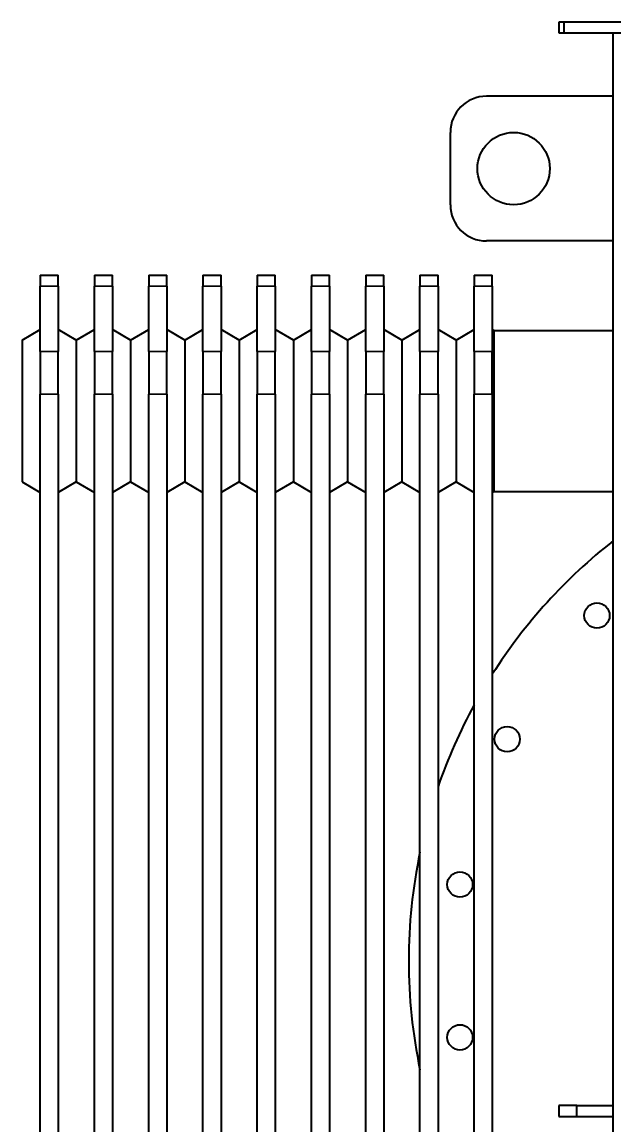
# Model space of a CAD drawing. Header units: millimetres. Extents: x 0 to 5945, y 0 to 4205.
# Drawn here: x 3483 to 3811, y 1413 to 2023 of the extents above; entities that cross this region are included whole.
import ezdxf

# ---------------------------------------------------------------- set-up
doc = ezdxf.new("R2010")
doc.units = ezdxf.units.MM
doc.header["$LTSCALE"] = 5
doc.layers.add('가시적인 것(ISO)', color=3, linetype='Continuous', lineweight=40)
doc.layers.add('가시적인 좁은 것(ISO)', color=3, linetype='Continuous', lineweight=35)

msp = doc.modelspace()

# ---------------------------------------------------------------- linework, layer by layer
at = {"layer": '가시적인 것(ISO)'}
for p, q in [((3782.661, 2022.896), (3779.661, 2022.896)), ((3779.661, 2022.896), (3779.661, 2016.896)), ((3782.661, 2016.896), (3782.661, 2022.896)), ((4200.661, 2022.896), (3782.661, 2022.896)), ((3779.661, 2016.896), (3782.661, 2016.896)), ((3782.661, 2016.896), (4200.661, 2016.896)), ((3809.661, 772.396), (3809.661, 2016.896)), ((3809.661, 1981.896), (3739.661, 1981.896)), ((3719.661, 1921.896), (3719.661, 1961.896)), ((3809.661, 1901.896), (3739.661, 1901.896)), ((3492.861, 1882.896), (3492.861, 1876.865)), ((3492.861, 1882.896), (3502.861, 1882.896)), ((3502.861, 1876.865), (3502.861, 1882.896)), ((3522.861, 1882.896), (3522.861, 1876.865)), ((3522.861, 1882.896), (3532.861, 1882.896)), ((3532.861, 1876.865), (3532.861, 1882.896)), ((3552.861, 1882.896), (3552.861, 1876.865)), ((3552.861, 1882.896), (3562.861, 1882.896)), ((3562.861, 1876.865), (3562.861, 1882.896)), ((3582.861, 1882.896), (3582.861, 1876.865)), ((3582.861, 1882.896), (3592.861, 1882.896)), ((3592.861, 1876.865), (3592.861, 1882.896)), ((3612.861, 1882.896), (3612.861, 1876.865)), ((3612.861, 1882.896), (3622.861, 1882.896)), ((3622.861, 1876.865), (3622.861, 1882.896)), ((3642.861, 1882.896), (3642.861, 1876.865)), ((3642.861, 1882.896), (3652.861, 1882.896)), ((3652.861, 1876.865), (3652.861, 1882.896)), ((3672.861, 1882.896), (3672.861, 1876.865)), ((3672.861, 1882.896), (3682.861, 1882.896)), ((3682.861, 1876.865), (3682.861, 1882.896)), ((3702.861, 1882.896), (3702.861, 1876.865)), ((3702.861, 1882.896), (3712.861, 1882.896)), ((3712.861, 1876.865), (3712.861, 1882.896)), ((3732.861, 1882.896), (3732.861, 1876.865)), ((3732.861, 1882.896), (3742.861, 1882.896)), ((3742.861, 1876.865), (3742.861, 1882.896)), ((3492.861, 1840.705), (3492.861, 1876.865)), ((3502.861, 1876.865), (3502.861, 1840.705)), ((3522.861, 1840.705), (3522.861, 1876.865)), ((3532.861, 1876.865), (3532.861, 1840.705)), ((3552.861, 1840.705), (3552.861, 1876.865)), ((3562.861, 1876.865), (3562.861, 1840.705)), ((3582.861, 1840.705), (3582.861, 1876.865)), ((3592.861, 1876.865), (3592.861, 1840.705)), ((3612.861, 1840.705), (3612.861, 1876.865)), ((3622.861, 1876.865), (3622.861, 1840.705)), ((3642.861, 1840.705), (3642.861, 1876.865)), ((3652.861, 1876.865), (3652.861, 1840.705)), ((3672.861, 1840.705), (3672.861, 1876.865)), ((3682.861, 1876.865), (3682.861, 1840.705)), ((3702.861, 1840.705), (3702.861, 1876.865)), ((3712.861, 1876.865), (3712.861, 1840.705)), ((3732.861, 1840.705), (3732.861, 1876.865)), ((3742.861, 1876.865), (3742.861, 1840.705)), ((3482.861, 1847.122), (3492.861, 1852.896)), ((3512.861, 1847.122), (3502.861, 1852.896)), ((3512.861, 1847.122), (3522.861, 1852.896)), ((3542.861, 1847.122), (3532.861, 1852.896)), ((3542.861, 1847.122), (3552.861, 1852.896)), ((3572.861, 1847.122), (3562.861, 1852.896)), ((3572.861, 1847.122), (3582.861, 1852.896)), ((3602.861, 1847.122), (3592.861, 1852.896)), ((3602.861, 1847.122), (3612.861, 1852.896)), ((3632.861, 1847.122), (3622.861, 1852.896)), ((3632.861, 1847.122), (3642.861, 1852.896)), ((3662.861, 1847.122), (3652.861, 1852.896)), ((3662.861, 1847.122), (3672.861, 1852.896)), ((3692.861, 1847.122), (3682.861, 1852.896)), ((3692.861, 1847.122), (3702.861, 1852.896)), ((3722.861, 1847.122), (3712.861, 1852.896)), ((3722.861, 1847.122), (3732.861, 1852.896)), ((3743.64, 1852.446), (3742.861, 1852.896)), ((3743.64, 1852.446), (3743.64, 1763.346)), ((3743.64, 1852.446), (3809.661, 1852.446)), ((3482.861, 1847.122), (3482.861, 1768.669)), ((3512.861, 1847.122), (3512.861, 1768.669)), ((3542.861, 1847.122), (3542.861, 1768.669)), ((3572.861, 1847.122), (3572.861, 1768.669)), ((3602.861, 1847.122), (3602.861, 1768.669)), ((3632.861, 1847.122), (3632.861, 1768.669)), ((3662.861, 1847.122), (3662.861, 1768.669)), ((3692.861, 1847.122), (3692.861, 1768.669)), ((3722.861, 1847.122), (3722.861, 1768.669)), ((3492.861, 1840.705), (3492.861, 1817.213)), ((3502.861, 1817.213), (3502.861, 1840.705)), ((3522.861, 1840.705), (3522.861, 1817.213)), ((3532.861, 1817.213), (3532.861, 1840.705)), ((3552.861, 1840.705), (3552.861, 1817.213)), ((3562.861, 1817.213), (3562.861, 1840.705)), ((3582.861, 1840.705), (3582.861, 1817.213)), ((3592.861, 1817.213), (3592.861, 1840.705)), ((3612.861, 1840.705), (3612.861, 1817.213)), ((3622.861, 1817.213), (3622.861, 1840.705)), ((3642.861, 1840.705), (3642.861, 1817.213)), ((3652.861, 1817.213), (3652.861, 1840.705)), ((3672.861, 1840.705), (3672.861, 1817.213)), ((3682.861, 1817.213), (3682.861, 1840.705)), ((3702.861, 1840.705), (3702.861, 1817.213)), ((3712.861, 1817.213), (3712.861, 1840.705)), ((3732.861, 1840.705), (3732.861, 1817.213)), ((3742.861, 1817.213), (3742.861, 1840.705)), ((3492.861, 848.579), (3492.861, 1817.213)), ((3502.861, 1817.213), (3502.861, 848.579)), ((3522.861, 848.579), (3522.861, 1817.213)), ((3532.861, 1817.213), (3532.861, 848.579)), ((3552.861, 848.579), (3552.861, 1817.213)), ((3562.861, 1817.213), (3562.861, 848.579)), ((3582.861, 848.579), (3582.861, 1817.213)), ((3592.861, 1817.213), (3592.861, 848.579)), ((3612.861, 848.579), (3612.861, 1817.213)), ((3622.861, 1817.213), (3622.861, 848.579)), ((3642.861, 848.579), (3642.861, 1817.213)), ((3652.861, 1817.213), (3652.861, 848.579)), ((3672.861, 848.579), (3672.861, 1817.213)), ((3682.861, 1817.213), (3682.861, 848.579)), ((3702.861, 848.579), (3702.861, 1817.213)), ((3712.861, 1817.213), (3712.861, 848.579)), ((3732.861, 848.579), (3732.861, 1817.213)), ((3742.861, 1817.213), (3742.861, 848.579)), ((3482.861, 1768.669), (3492.861, 1762.896)), ((3512.861, 1768.669), (3502.861, 1762.896)), ((3512.861, 1768.669), (3522.861, 1762.896)), ((3542.861, 1768.669), (3532.861, 1762.896)), ((3542.861, 1768.669), (3552.861, 1762.896)), ((3572.861, 1768.669), (3562.861, 1762.896)), ((3572.861, 1768.669), (3582.861, 1762.896)), ((3602.861, 1768.669), (3592.861, 1762.896)), ((3602.861, 1768.669), (3612.861, 1762.896)), ((3632.861, 1768.669), (3622.861, 1762.896)), ((3632.861, 1768.669), (3642.861, 1762.896)), ((3662.861, 1768.669), (3652.861, 1762.896)), ((3662.861, 1768.669), (3672.861, 1762.896)), ((3692.861, 1768.669), (3682.861, 1762.896)), ((3692.861, 1768.669), (3702.861, 1762.896)), ((3722.861, 1768.669), (3712.861, 1762.896)), ((3722.861, 1768.669), (3732.861, 1762.896)), ((3743.64, 1763.346), (3742.861, 1762.896)), ((3743.64, 1763.346), (3809.661, 1763.346)), ((3789.661, 1423.896), (3779.661, 1423.896)), ((3779.661, 1423.896), (3779.661, 1417.896)), ((3789.661, 1417.896), (3789.661, 1423.896)), ((3789.661, 1423.896), (3809.661, 1423.896)), ((3809.661, 1417.896), (3809.661, 1423.896)), ((3779.661, 1417.896), (3789.661, 1417.896)), ((3789.661, 1417.896), (3809.661, 1417.896))]:
    msp.add_line(p, q, dxfattribs=at)
for centre, radius in [((3754.661, 1941.896), 20), ((3800.742, 1694.815), 7), ((3751.089, 1626.473), 7), ((3724.985, 1546.133), 7), ((3724.985, 1461.659), 7)]:
    msp.add_circle(centre, radius, dxfattribs=at)
for centre, radius, start, end in [((3739.661, 1961.896), 20, 90, 180), ((3739.661, 1921.896), 20, 180, 270), ((3991.661, 1503.896), 295, 128.093686, 147.499828), ((3991.661, 1503.896), 295, 151.316943, 160.923799), ((3991.661, 1503.896), 295, 168.23245, 191.76755)]:
    msp.add_arc(centre, radius, start, end, dxfattribs=at)
at = {"layer": '가시적인 좁은 것(ISO)'}
for p, q in [((3502.861, 1876.865), (3492.861, 1876.865)), ((3532.861, 1876.865), (3522.861, 1876.865)), ((3562.861, 1876.865), (3552.861, 1876.865)), ((3592.861, 1876.865), (3582.861, 1876.865)), ((3622.861, 1876.865), (3612.861, 1876.865)), ((3652.861, 1876.865), (3642.861, 1876.865)), ((3682.861, 1876.865), (3672.861, 1876.865)), ((3712.861, 1876.865), (3702.861, 1876.865)), ((3742.861, 1876.865), (3732.861, 1876.865)), ((3502.861, 1840.705), (3492.861, 1840.705)), ((3532.861, 1840.705), (3522.861, 1840.705)), ((3562.861, 1840.705), (3552.861, 1840.705)), ((3592.861, 1840.705), (3582.861, 1840.705)), ((3622.861, 1840.705), (3612.861, 1840.705)), ((3652.861, 1840.705), (3642.861, 1840.705)), ((3682.861, 1840.705), (3672.861, 1840.705)), ((3712.861, 1840.705), (3702.861, 1840.705)), ((3742.861, 1840.705), (3732.861, 1840.705)), ((3502.861, 1817.213), (3492.861, 1817.213)), ((3532.861, 1817.213), (3522.861, 1817.213)), ((3562.861, 1817.213), (3552.861, 1817.213)), ((3592.861, 1817.213), (3582.861, 1817.213)), ((3622.861, 1817.213), (3612.861, 1817.213)), ((3652.861, 1817.213), (3642.861, 1817.213)), ((3682.861, 1817.213), (3672.861, 1817.213)), ((3712.861, 1817.213), (3702.861, 1817.213)), ((3742.861, 1817.213), (3732.861, 1817.213))]:
    msp.add_line(p, q, dxfattribs=at)

doc.saveas('drawing.dxf')
